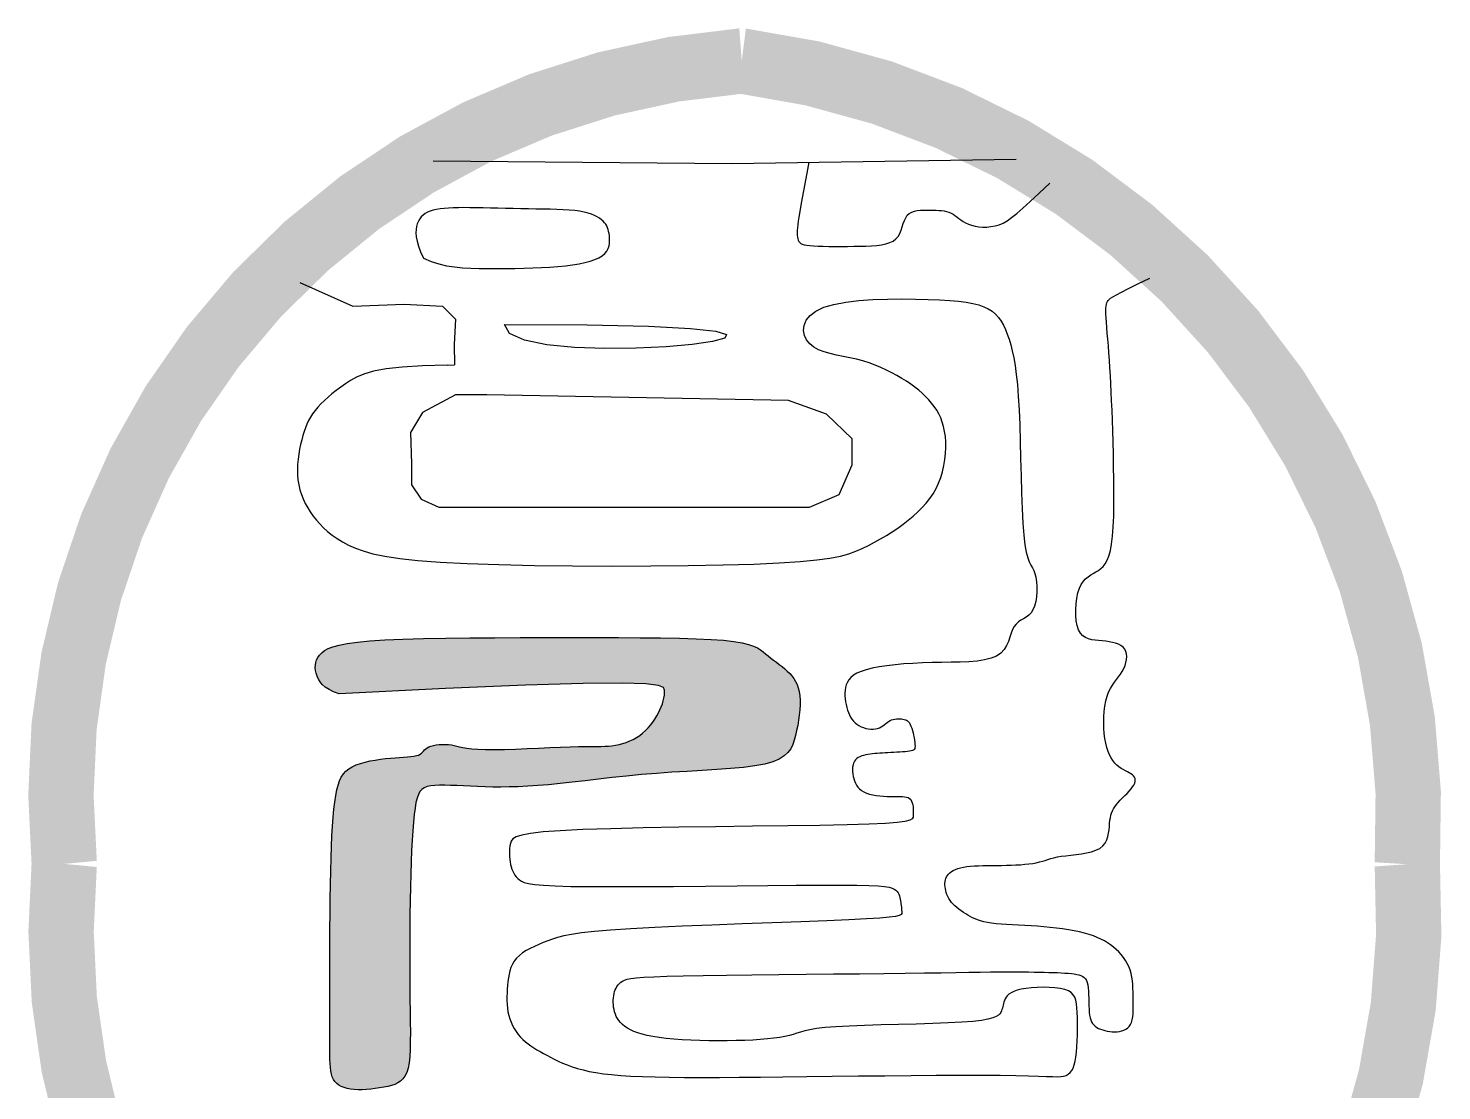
# Model space of a CAD drawing. Header units: millimetres. Extents: x 381 to 2337, y -50 to 586.
# Drawn here: x 1987.74 to 1994.23, y 2.46 to 7.34 of the extents above; entities that cross this region are included whole.
import ezdxf

# ---------------------------------------------------------------- set-up
doc = ezdxf.new("R2010")
doc.units = ezdxf.units.MM
doc.header["$LTSCALE"] = 10
doc.layers.add('도장', color=7, linetype='Continuous')

# ---------------------------------------------------------------- blocks, each defined once
blk = doc.blocks.new('1')
at = {"layer": '도장'}
blk.add_hatch(color=256, dxfattribs=at).paths.add_polyline_path([(-1.219, -0.7568), (-1.2196, -0.6976), (-1.22, -0.6349), (-1.2202, -0.5696), (-1.2202, -0.5028), (-1.2199, -0.4355), (-1.2193, -0.3688), (-1.2184, -0.3035), (-1.2172, -0.2408), (-1.2157, -0.1814), (-1.2139, -0.1257), (-1.2117, -0.0739), (-1.2092, -0.0262), (-1.2063, 0.0174), (-1.2031, 0.0566), (-1.1996, 0.0913), (-1.1957, 0.1212), (-1.1915, 0.1464), (-1.184, 0.1777), (-1.1698, 0.2036), (-1.1483, 0.2182), (-1.1168, 0.2249), (-1.0834, 0.2263), (-1.0591, 0.2263), (-1.0326, 0.2256), (-1.0041, 0.2244), (-0.9738, 0.2229), (-0.942, 0.2213), (-0.9089, 0.2198), (-0.8747, 0.2186), (-0.8393, 0.2179), (-0.8022, 0.2177), (-0.7632, 0.2182), (-0.7221, 0.2194), (-0.6785, 0.2215), (-0.6321, 0.2246), (-0.5826, 0.2287), (-0.5299, 0.234), (-0.474, 0.2401), (-0.4153, 0.2469), (-0.354, 0.2541), (-0.2904, 0.2613), (-0.2246, 0.2683), (-0.157, 0.2749), (-0.0878, 0.2807), (-0.0174, 0.2856), (0.053, 0.2899), (0.1224, 0.294), (0.1894, 0.2982), (0.2527, 0.3029), (0.3112, 0.3084), (0.3637, 0.3153), (0.4088, 0.3237), (0.4457, 0.3341), (0.475, 0.3464), (0.4978, 0.3605), (0.5152, 0.3764), (0.5281, 0.3938), (0.5376, 0.4127), (0.5447, 0.433), (0.5504, 0.4545), (0.5556, 0.4772), (0.5603, 0.5007), (0.5643, 0.5246), (0.5676, 0.5486), (0.57, 0.5722), (0.5713, 0.5951), (0.5714, 0.617), (0.5701, 0.6373), (0.5673, 0.6559), (0.5632, 0.6728), (0.5576, 0.6883), (0.5508, 0.7025), (0.5429, 0.7156), (0.5338, 0.7278), (0.5237, 0.7392), (0.5127, 0.7502), (0.5009, 0.7608), (0.4885, 0.7711), (0.4756, 0.7811), (0.4625, 0.791), (0.4495, 0.8006), (0.4283, 0.8163), (0.4123, 0.829), (0.4011, 0.8384), (0.3892, 0.8477), (0.3751, 0.8566), (0.3574, 0.8651), (0.3346, 0.873), (0.3052, 0.8802), (0.2677, 0.8865), (0.2205, 0.8918), (0.1627, 0.8959), (0.0946, 0.899), (0.0172, 0.9012), (-0.0688, 0.9027), (-0.1624, 0.9036), (-0.2628, 0.9041), (-0.3691, 0.9043), (-0.4804, 0.9043), (-0.5958, 0.9043), (-0.7131, 0.9041), (-0.8302, 0.9037), (-0.9448, 0.903), (-1.0546, 0.9017), (-1.1576, 0.8998), (-1.2514, 0.8971), (-1.3338, 0.8936), (-1.4032, 0.889), (-1.4603, 0.8836), (-1.5066, 0.8772), (-1.5435, 0.87), (-1.5723, 0.8621), (-1.5944, 0.8535), (-1.6113, 0.8442), (-1.6242, 0.8344), (-1.6344, 0.8241), (-1.6422, 0.8133), (-1.6479, 0.8021), (-1.6515, 0.7904), (-1.6533, 0.7784), (-1.6534, 0.766), (-1.652, 0.7533), (-1.6493, 0.7403), (-1.6453, 0.7271), (-1.6396, 0.7139), (-1.6317, 0.7009), (-1.6213, 0.6883), (-1.6077, 0.6763), (-1.5906, 0.6651), (-1.5693, 0.655), (-1.5435, 0.6463), (-1.0564, 0.6699), (-0.689, 0.6851), (-0.4244, 0.693), (-0.2457, 0.6948), (-0.1359, 0.6915), (-0.0782, 0.6844), (-0.0514, 0.6729), (-0.0505, 0.6455), (-0.0545, 0.62), (-0.0627, 0.5934), (-0.0749, 0.5656), (-0.0908, 0.5368), (-0.1099, 0.5087), (-0.1322, 0.4824), (-0.1579, 0.4591), (-0.1864, 0.4405), (-0.218, 0.4259), (-0.2508, 0.4154), (-0.2838, 0.4088), (-0.3152, 0.4056), (-0.343, 0.4048), (-0.3632, 0.4046), (-0.3866, 0.4044), (-0.414, 0.4042), (-0.4461, 0.4036), (-0.484, 0.4026), (-0.528, 0.4009), (-0.5768, 0.3988), (-0.6287, 0.3965), (-0.6819, 0.3943), (-0.7347, 0.3922), (-0.7853, 0.3907), (-0.832, 0.3899), (-0.873, 0.39), (-0.9072, 0.3912), (-0.9467, 0.3943), (-0.9816, 0.4004), (-1.0044, 0.4061), (-1.0167, 0.4091), (-1.029, 0.4115), (-1.0423, 0.4131), (-1.0564, 0.4139), (-1.0707, 0.4139), (-1.085, 0.4131), (-1.0988, 0.4115), (-1.1117, 0.4093), (-1.1232, 0.4063), (-1.133, 0.4026), (-1.1407, 0.3982), (-1.1468, 0.3934), (-1.1512, 0.389), (-1.1666, 0.3712), (-1.1833, 0.3631), (-1.2063, 0.3587), (-1.235, 0.356), (-1.2668, 0.3538), (-1.2871, 0.3524), (-1.3087, 0.3506), (-1.3314, 0.3483), (-1.3548, 0.3454), (-1.3784, 0.3419), (-1.4019, 0.3376), (-1.4247, 0.3325), (-1.4463, 0.3264), (-1.4664, 0.3193), (-1.4844, 0.3112), (-1.5, 0.3018), (-1.5133, 0.291), (-1.5246, 0.2783), (-1.5341, 0.2637), (-1.5421, 0.2467), (-1.5489, 0.227), (-1.5547, 0.2044), (-1.5597, 0.1786), (-1.5641, 0.1492), (-1.5681, 0.1162), (-1.5716, 0.0794), (-1.5747, 0.0386), (-1.5773, -0.0064), (-1.5796, -0.0555), (-1.5814, -0.1091), (-1.583, -0.1673), (-1.5841, -0.2299), (-1.585, -0.2959), (-1.5857, -0.3639), (-1.5861, -0.4327), (-1.5864, -0.5009), (-1.5865, -0.5672), (-1.5865, -0.6302), (-1.5866, -0.6887), (-1.5866, -0.7417), (-1.5866, -0.7892), (-1.5866, -0.8318), (-1.5866, -0.8699), (-1.5866, -0.9042), (-1.5866, -0.9349), (-1.5866, -0.9627), (-1.5866, -0.988), (-1.5865, -1.0112), (-1.5863, -1.0325), (-1.5857, -1.0519), (-1.5845, -1.0695), (-1.5826, -1.0855), (-1.5797, -1.0999), (-1.5757, -1.1127), (-1.5704, -1.1242), (-1.5636, -1.1343), (-1.5553, -1.1431), (-1.5456, -1.1506), (-1.5343, -1.1569), (-1.5217, -1.162), (-1.5076, -1.166), (-1.4922, -1.1689), (-1.4754, -1.1708), (-1.4573, -1.1716), (-1.4382, -1.1716), (-1.4184, -1.1706), (-1.3983, -1.169), (-1.3782, -1.1666), (-1.3584, -1.1637), (-1.3393, -1.1603), (-1.3212, -1.1564), (-1.3044, -1.1522), (-1.289, -1.1471), (-1.275, -1.1407), (-1.2625, -1.1325), (-1.2515, -1.122), (-1.2421, -1.1088), (-1.2342, -1.0924), (-1.228, -1.0722), (-1.2234, -1.0479), (-1.2203, -1.0194), (-1.2184, -0.9866), (-1.2175, -0.9495), (-1.2173, -0.908), (-1.2177, -0.8621), (-1.2183, -0.8117)])
at = {"layer": '도장', "const_width": 0.3}
blk.add_lwpolyline([(0.3035, 3.5517, 0.420043), (-2.8057, -0.135, 0.42453), (0.2793, -3.7328, 0.408928), (3.3581, -0.1364, 0.394317), (0.3035, 3.5517, -0.867023)], format="xyb", dxfattribs=at)
at = {"layer": '도장'}
for points in [[(-1.1129, 3.0934), (0.2578, 3.0811), (1.5631, 3.101)], [(0.6122, 3.0865), (0.6025, 3.0357), (0.5873, 2.9555), (0.5767, 2.8989), (0.5697, 2.8604), (0.5653, 2.8346), (0.5626, 2.816), (0.5606, 2.8), (0.5592, 2.7857), (0.5583, 2.773), (0.5581, 2.7617), (0.5584, 2.7517), (0.5593, 2.7429), (0.5609, 2.7353), (0.563, 2.7287), (0.5658, 2.723), (0.5696, 2.7182), (0.5747, 2.7142), (0.5816, 2.7108), (0.5905, 2.708), (0.6018, 2.7058), (0.6159, 2.704), (0.6332, 2.7026), (0.6538, 2.7015), (0.6774, 2.7008), (0.7032, 2.7002), (0.7308, 2.7), (0.7595, 2.6999), (0.7887, 2.7001), (0.8178, 2.7005), (0.8462, 2.701), (0.8733, 2.7017), (0.899, 2.7029), (0.923, 2.7048), (0.9451, 2.7076), (0.9651, 2.7117), (0.9829, 2.7174), (0.9983, 2.7249), (1.011, 2.7344), (1.021, 2.7462), (1.0288, 2.7598), (1.035, 2.7744), (1.0402, 2.7896), (1.045, 2.8046), (1.05, 2.819), (1.0559, 2.8319), (1.0632, 2.8429), (1.0724, 2.8515), (1.0834, 2.8577), (1.0958, 2.8621), (1.1093, 2.8648), (1.1236, 2.8663), (1.1382, 2.8669), (1.1531, 2.8669), (1.1677, 2.8666), (1.1818, 2.8663), (1.1953, 2.8659), (1.2083, 2.8653), (1.2207, 2.8643), (1.2325, 2.8628), (1.2436, 2.8606), (1.2541, 2.8576), (1.2639, 2.8535), (1.2731, 2.8484), (1.2819, 2.8424), (1.2907, 2.8357), (1.2996, 2.8287), (1.3091, 2.8216), (1.3195, 2.8146), (1.331, 2.808), (1.3439, 2.8021), (1.3585, 2.7971), (1.3746, 2.7931), (1.3918, 2.7904), (1.4098, 2.789), (1.4285, 2.7891), (1.4473, 2.7908), (1.4662, 2.7943), (1.4847, 2.7997), (1.5027, 2.8073), (1.5215, 2.8178), (1.5421, 2.8321), (1.5658, 2.851), (1.594, 2.8755), (1.6278, 2.9063), (1.6687, 2.9443), (1.7177, 2.9904)], [(-1.1575, 2.6454), (-1.1225, 2.6307), (-1.0871, 2.6195), (-1.0513, 2.6113), (-1.015, 2.6056), (-0.9779, 2.6019), (-0.9401, 2.5998), (-0.9014, 2.5988), (-0.8617, 2.5985), (-0.821, 2.5984), (-0.7796, 2.5986), (-0.7379, 2.5991), (-0.6963, 2.6), (-0.6553, 2.6012), (-0.6153, 2.6029), (-0.5766, 2.6051), (-0.5398, 2.6079), (-0.5051, 2.6112), (-0.4728, 2.6153), (-0.443, 2.62), (-0.4159, 2.6256), (-0.3915, 2.632), (-0.3701, 2.6393), (-0.3517, 2.6475), (-0.3366, 2.6568), (-0.3248, 2.6671), (-0.3159, 2.6782), (-0.3097, 2.6899), (-0.3056, 2.702), (-0.3034, 2.7141), (-0.3027, 2.7262), (-0.303, 2.7379), (-0.304, 2.749), (-0.3054, 2.7593), (-0.3072, 2.7688), (-0.3095, 2.7777), (-0.3125, 2.7861), (-0.3161, 2.794), (-0.3206, 2.8015), (-0.3261, 2.8087), (-0.3325, 2.8158), (-0.3402, 2.8228), (-0.3491, 2.8296), (-0.3596, 2.8362), (-0.3717, 2.8423), (-0.3857, 2.8481), (-0.4016, 2.8532), (-0.4198, 2.8577), (-0.4403, 2.8615), (-0.4632, 2.8645), (-0.4884, 2.8667), (-0.5158, 2.8684), (-0.5449, 2.8696), (-0.5757, 2.8704), (-0.6078, 2.871), (-0.6411, 2.8716), (-0.6753, 2.8721), (-0.7101, 2.8728), (-0.7453, 2.8736), (-0.7805, 2.8744), (-0.8153, 2.8753), (-0.8494, 2.8761), (-0.8824, 2.8768), (-0.9139, 2.8774), (-0.9437, 2.8778), (-0.9714, 2.878), (-0.9971, 2.8779), (-1.0208, 2.8774), (-1.0426, 2.8764), (-1.0626, 2.8749), (-1.0808, 2.8728), (-1.0975, 2.87), (-1.1126, 2.8664), (-1.1263, 2.862), (-1.1385, 2.8567), (-1.1494, 2.8505), (-1.159, 2.8434), (-1.1674, 2.8352), (-1.1745, 2.826), (-1.1804, 2.8158), (-1.1853, 2.8044), (-1.1889, 2.7919), (-1.1912, 2.7778), (-1.1918, 2.7621), (-1.1904, 2.7442), (-1.1865, 2.7239), (-1.18, 2.7009), (-1.1704, 2.6748), (-1.1575, 2.6454)], [(-1.0466, 2.1553), (-1.1618, 2.1523), (-1.2548, 2.1462), (-1.3286, 2.1375), (-1.3862, 2.1266), (-1.4306, 2.114), (-1.465, 2.1001), (-1.4922, 2.0852), (-1.5154, 2.0698), (-1.537, 2.0544), (-1.5575, 2.0389), (-1.5769, 2.0233), (-1.5951, 2.0078), (-1.6119, 1.9923), (-1.6275, 1.9769), (-1.6417, 1.9615), (-1.6544, 1.9462), (-1.6657, 1.931), (-1.6756, 1.9158), (-1.6844, 1.9002), (-1.6921, 1.8843), (-1.699, 1.8677), (-1.7051, 1.8502), (-1.7107, 1.8318), (-1.716, 1.8122), (-1.7209, 1.7912), (-1.7254, 1.7691), (-1.7293, 1.7462), (-1.7324, 1.7227), (-1.7345, 1.6988), (-1.7355, 1.6748), (-1.7351, 1.651), (-1.7332, 1.6277), (-1.7296, 1.6049), (-1.7243, 1.5829), (-1.7175, 1.5614), (-1.7092, 1.5406), (-1.6995, 1.5202), (-1.6885, 1.5004), (-1.6764, 1.4811), (-1.663, 1.4622), (-1.6486, 1.4438), (-1.633, 1.4257), (-1.6159, 1.4082), (-1.5971, 1.3911), (-1.5763, 1.3746), (-1.5535, 1.3587), (-1.5283, 1.3434), (-1.5006, 1.3288), (-1.4697, 1.3148), (-1.4335, 1.3017), (-1.3892, 1.2894), (-1.3343, 1.2781), (-1.2663, 1.2679), (-1.1824, 1.2588), (-1.0801, 1.251), (-0.9567, 1.2445), (-0.8112, 1.2395), (-0.6481, 1.2358), (-0.4735, 1.2335), (-0.2935, 1.2326), (-0.1142, 1.233), (0.0583, 1.2346), (0.218, 1.2374), (0.3587, 1.2414), (0.4759, 1.2466), (0.5712, 1.2529), (0.6476, 1.2604), (0.7084, 1.2689), (0.7565, 1.2785), (0.7952, 1.2891), (0.8275, 1.3008), (0.8564, 1.3134), (0.8847, 1.327), (0.9127, 1.3415), (0.9402, 1.3569), (0.9673, 1.373), (0.9936, 1.3897), (1.0192, 1.4071), (1.0438, 1.4249), (1.0675, 1.4432), (1.09, 1.4618), (1.1112, 1.4809), (1.1311, 1.5007), (1.1495, 1.5211), (1.1665, 1.5424), (1.1818, 1.5648), (1.1954, 1.5882), (1.2071, 1.6129), (1.217, 1.6389), (1.2251, 1.6659), (1.2314, 1.6935), (1.2359, 1.7214), (1.2388, 1.7491), (1.24, 1.7763), (1.2397, 1.8025), (1.2379, 1.8275), (1.2346, 1.8509), (1.23, 1.8728), (1.224, 1.8933), (1.2167, 1.9126), (1.2081, 1.9309), (1.1983, 1.9482), (1.1873, 1.9647), (1.1751, 1.9807), (1.1619, 1.9961), (1.1476, 2.0112), (1.1321, 2.0258), (1.1155, 2.0401), (1.0978, 2.0541), (1.079, 2.0678), (1.0591, 2.0812), (1.0379, 2.0944), (1.0157, 2.1075), (0.9923, 2.1202), (0.9678, 2.1325), (0.9423, 2.1442), (0.9157, 2.1552), (0.8881, 2.1653), (0.8595, 2.1744), (0.83, 2.1824), (0.7996, 2.1892), (0.769, 2.1954), (0.7387, 2.2015), (0.7095, 2.2082), (0.6818, 2.216), (0.6565, 2.2256), (0.6341, 2.2376), (0.6153, 2.2525), (0.6006, 2.2707), (0.591, 2.2916), (0.5871, 2.3142), (0.5897, 2.3376), (0.5996, 2.3608), (0.6175, 2.383), (0.6442, 2.4032), (0.6805, 2.4204), (0.7267, 2.434), (0.781, 2.4441), (0.8414, 2.4513), (0.9057, 2.4558), (0.9718, 2.4582), (1.0375, 2.4589), (1.1008, 2.4582), (1.1594, 2.4567), (1.2117, 2.4546), (1.2579, 2.4519), (1.2983, 2.4484), (1.3336, 2.4439), (1.3644, 2.4384), (1.3911, 2.4316), (1.4143, 2.4234), (1.4345, 2.4136), (1.4522, 2.4022), (1.4678, 2.389), (1.4815, 2.374), (1.4935, 2.3574), (1.5042, 2.339), (1.5137, 2.3189), (1.5223, 2.2971), (1.5303, 2.2736), (1.5379, 2.2483), (1.5451, 2.2203), (1.5518, 2.189), (1.558, 2.1533), (1.5636, 2.1124), (1.5686, 2.0655), (1.5728, 2.0117), (1.5764, 1.9502), (1.5792, 1.8805), (1.5815, 1.8049), (1.5835, 1.726), (1.5854, 1.6463), (1.5875, 1.5686), (1.5901, 1.4955), (1.5934, 1.4297), (1.5977, 1.3737), (1.603, 1.3295), (1.6093, 1.2957), (1.6162, 1.2704), (1.6233, 1.2515), (1.6305, 1.2368), (1.6373, 1.2245), (1.6436, 1.2123), (1.649, 1.1982), (1.6532, 1.1808), (1.656, 1.1604), (1.6575, 1.1381), (1.6575, 1.1148), (1.6558, 1.0915), (1.6525, 1.0692), (1.6473, 1.0488), (1.6401, 1.0313), (1.6311, 1.0175), (1.6205, 1.0067), (1.6089, 0.998), (1.5969, 0.9905), (1.5848, 0.9834), (1.5732, 0.9757), (1.5626, 0.9665), (1.5536, 0.955), (1.5463, 0.9406), (1.5401, 0.9237), (1.5341, 0.9053), (1.5272, 0.8862), (1.5186, 0.8672), (1.5072, 0.8491), (1.4922, 0.8329), (1.4725, 0.8192), (1.4476, 0.8089), (1.4178, 0.8015), (1.3838, 0.7965), (1.3464, 0.7934), (1.3063, 0.7916), (1.2642, 0.7908), (1.2207, 0.7902), (1.1767, 0.7894), (1.1327, 0.788), (1.0894, 0.7859), (1.0473, 0.783), (1.007, 0.7793), (0.9691, 0.7748), (0.934, 0.7696), (0.9023, 0.7635), (0.8746, 0.7567), (0.8514, 0.749), (0.8322, 0.7405), (0.8168, 0.7313), (0.8046, 0.7214), (0.7953, 0.7108), (0.7884, 0.6996), (0.7835, 0.6878), (0.7802, 0.6755), (0.7782, 0.6627), (0.7772, 0.6496), (0.7771, 0.6362), (0.778, 0.6228), (0.7798, 0.6095), (0.7822, 0.5964), (0.7854, 0.5837), (0.7891, 0.5715), (0.7933, 0.5599), (0.7981, 0.549), (0.8034, 0.5389), (0.8095, 0.5295), (0.8162, 0.5208), (0.8237, 0.5131), (0.832, 0.5061), (0.8411, 0.5), (0.8511, 0.4949), (0.8618, 0.4906), (0.8729, 0.4874), (0.8842, 0.4851), (0.8955, 0.4839), (0.9065, 0.4838), (0.917, 0.4847), (0.9267, 0.4868), (0.9355, 0.49), (0.9435, 0.4941), (0.9508, 0.4988), (0.9577, 0.5039), (0.9643, 0.5091), (0.9707, 0.5142), (0.9773, 0.5189), (0.9841, 0.523), (0.9912, 0.5262), (0.9986, 0.5285), (1.0062, 0.5301), (1.0139, 0.5311), (1.0215, 0.5314), (1.0289, 0.5313), (1.036, 0.5306), (1.0426, 0.5297), (1.0488, 0.5284), (1.0544, 0.5267), (1.0596, 0.5243), (1.0644, 0.5213), (1.0688, 0.5172), (1.0729, 0.5121), (1.0767, 0.5058), (1.0803, 0.498), (1.0837, 0.4888), (1.0869, 0.4783), (1.0898, 0.4671), (1.0924, 0.4556), (1.0946, 0.444), (1.0964, 0.4329), (1.0978, 0.4225), (1.0986, 0.4134), (1.0989, 0.4058), (1.0985, 0.3996), (1.0973, 0.3946), (1.095, 0.3908), (1.0917, 0.3878), (1.0871, 0.3855), (1.081, 0.3837), (1.0734, 0.3823), (1.0641, 0.3811), (1.0534, 0.38), (1.0415, 0.379), (1.0288, 0.3781), (1.0154, 0.3773), (1.0018, 0.3766), (0.988, 0.3759), (0.9745, 0.3752), (0.9614, 0.3746), (0.9488, 0.3739), (0.9367, 0.3731), (0.925, 0.3722), (0.9137, 0.3713), (0.9029, 0.3701), (0.8923, 0.3688), (0.8822, 0.3673), (0.8724, 0.3654), (0.863, 0.3633), (0.8541, 0.3606), (0.8459, 0.3574), (0.8384, 0.3534), (0.8316, 0.3487), (0.8258, 0.343), (0.8209, 0.3362), (0.8171, 0.3283), (0.8144, 0.3195), (0.8126, 0.3098), (0.8118, 0.2996), (0.812, 0.289), (0.813, 0.2781), (0.8148, 0.2671), (0.8174, 0.2564), (0.8208, 0.2459), (0.825, 0.2359), (0.8303, 0.2263), (0.8367, 0.2174), (0.8443, 0.2092), (0.8533, 0.2018), (0.8638, 0.1953), (0.876, 0.1898), (0.8898, 0.1853), (0.9049, 0.1818), (0.921, 0.1792), (0.9378, 0.1773), (0.9547, 0.176), (0.9715, 0.1752), (0.9876, 0.1748), (1.0029, 0.1747), (1.0169, 0.1748), (1.0296, 0.1748), (1.0409, 0.1744), (1.051, 0.1736), (1.0599, 0.172), (1.0675, 0.1694), (1.0739, 0.1656), (1.0791, 0.1604), (1.0832, 0.1536), (1.0862, 0.1454), (1.0884, 0.1363), (1.0898, 0.1264), (1.0906, 0.1163), (1.0909, 0.1062), (1.091, 0.0964), (1.0909, 0.0873), (1.0902, 0.0791), (1.0859, 0.0719), (1.0745, 0.0656), (1.0526, 0.0601), (1.0165, 0.0553), (0.9627, 0.0512), (0.8878, 0.0477), (0.7881, 0.0447), (0.662, 0.0421), (0.5145, 0.0398), (0.3528, 0.0376), (0.1837, 0.0354), (0.0143, 0.033), (-0.1484, 0.0301), (-0.2976, 0.0267), (-0.4262, 0.0225), (-0.529, 0.0175), (-0.6075, 0.0116), (-0.6652, 0.0049), (-0.7054, -0.0027), (-0.7314, -0.0111), (-0.7466, -0.0203), (-0.7544, -0.0303), (-0.7579, -0.041), (-0.7602, -0.0523), (-0.7617, -0.0643), (-0.7625, -0.0766), (-0.7627, -0.0891), (-0.7622, -0.1017), (-0.7611, -0.1141), (-0.7595, -0.1262), (-0.7573, -0.1378), (-0.7546, -0.1488), (-0.7514, -0.1591), (-0.7476, -0.1688), (-0.7431, -0.1779), (-0.7378, -0.1864), (-0.7318, -0.1943), (-0.7248, -0.2016), (-0.7169, -0.2084), (-0.7075, -0.2146), (-0.6944, -0.2202), (-0.675, -0.2252), (-0.6466, -0.2295), (-0.6065, -0.2331), (-0.5521, -0.2359), (-0.4807, -0.238), (-0.3897, -0.2391), (-0.2777, -0.2394), (-0.1489, -0.239), (-0.0089, -0.238), (0.1368, -0.2368), (0.2827, -0.2354), (0.4232, -0.234), (0.5528, -0.233), (0.6659, -0.2323), (0.7584, -0.2323), (0.8314, -0.233), (0.8875, -0.2343), (0.9293, -0.2362), (0.9592, -0.2388), (0.9797, -0.2421), (0.9936, -0.246), (1.0031, -0.2506), (1.0106, -0.2558), (1.0166, -0.2616), (1.0213, -0.2679), (1.0249, -0.2746), (1.0276, -0.2817), (1.0296, -0.289), (1.0311, -0.2964), (1.0323, -0.304), (1.0334, -0.3115), (1.0344, -0.319), (1.0353, -0.3263), (1.0361, -0.3334), (1.0368, -0.3402), (1.0374, -0.3467), (1.038, -0.3527), (1.0384, -0.3583), (1.0382, -0.3633), (1.0352, -0.3679), (1.0263, -0.3721), (1.0088, -0.376), (0.9798, -0.3799), (0.9366, -0.3836), (0.8761, -0.3875), (0.7957, -0.3915), (0.6938, -0.3958), (0.5744, -0.4004), (0.443, -0.4052), (0.3049, -0.4103), (0.1656, -0.4156), (0.0303, -0.4211), (-0.0954, -0.4268), (-0.2062, -0.4328), (-0.2981, -0.4389), (-0.3722, -0.4453), (-0.4311, -0.4518), (-0.4774, -0.4586), (-0.5135, -0.4656), (-0.5421, -0.4728), (-0.5657, -0.4804), (-0.5869, -0.4881), (-0.6076, -0.4962), (-0.6282, -0.5047), (-0.6482, -0.5136), (-0.6674, -0.523), (-0.6855, -0.533), (-0.7021, -0.5438), (-0.717, -0.5553), (-0.7298, -0.5677), (-0.7404, -0.581), (-0.7489, -0.5951), (-0.7556, -0.61), (-0.7607, -0.6255), (-0.7645, -0.6417), (-0.7674, -0.6583), (-0.7695, -0.6752), (-0.7711, -0.6925), (-0.7725, -0.7099), (-0.7736, -0.7275), (-0.7742, -0.745), (-0.7743, -0.7626), (-0.7736, -0.7799), (-0.7721, -0.7971), (-0.7697, -0.8139), (-0.7661, -0.8304), (-0.7613, -0.8464), (-0.7554, -0.8618), (-0.7485, -0.8767), (-0.7405, -0.891), (-0.7317, -0.9046), (-0.7221, -0.9176), (-0.7117, -0.9297), (-0.7006, -0.9411), (-0.689, -0.9516), (-0.6768, -0.9615), (-0.6641, -0.9707), (-0.6507, -0.9796), (-0.6367, -0.9882), (-0.6221, -0.9966), (-0.6068, -1.005), (-0.5909, -1.0136), (-0.5743, -1.0224), (-0.5569, -1.0313), (-0.5384, -1.0403), (-0.5188, -1.0492), (-0.4978, -1.0578), (-0.4752, -1.0661), (-0.4509, -1.0738), (-0.4247, -1.081), (-0.3964, -1.0874), (-0.3655, -1.0931), (-0.3314, -1.0981), (-0.2936, -1.1024), (-0.2515, -1.106), (-0.2047, -1.109), (-0.1525, -1.1114), (-0.0944, -1.1132), (-0.0301, -1.1144), (0.0408, -1.1152), (0.1181, -1.1154), (0.2019, -1.1153), (0.2922, -1.1147), (0.3891, -1.1139), (0.4926, -1.1128), (0.6027, -1.1115), (0.719, -1.1101), (0.8392, -1.1086), (0.9606, -1.1072), (1.0804, -1.1059), (1.1959, -1.105), (1.3044, -1.1044), (1.4032, -1.1042), (1.4894, -1.1047), (1.5611, -1.1058), (1.6193, -1.1074), (1.6658, -1.109), (1.7021, -1.1106), (1.7301, -1.1116), (1.7514, -1.112), (1.7677, -1.1113), (1.7809, -1.1093), (1.7922, -1.1058), (1.8022, -1.1005), (1.8108, -1.0932), (1.8182, -1.0838), (1.8244, -1.0721), (1.8296, -1.058), (1.8339, -1.0411), (1.8373, -1.0215), (1.84, -0.9989), (1.8419, -0.9741), (1.8433, -0.9476), (1.8441, -0.9203), (1.8443, -0.8929), (1.8442, -0.866), (1.8437, -0.8404), (1.8429, -0.8168), (1.8418, -0.7957), (1.84, -0.7773), (1.8369, -0.7612), (1.8322, -0.7475), (1.8251, -0.7358), (1.8154, -0.7261), (1.8024, -0.7182), (1.7857, -0.712), (1.765, -0.7073), (1.7411, -0.704), (1.7149, -0.7021), (1.6875, -0.7015), (1.6599, -0.7021), (1.6331, -0.7038), (1.608, -0.7066), (1.5857, -0.7104), (1.567, -0.7151), (1.5517, -0.7205), (1.5393, -0.7266), (1.5296, -0.7332), (1.5221, -0.7401), (1.5165, -0.7473), (1.5123, -0.7547), (1.5092, -0.762), (1.5067, -0.7692), (1.5048, -0.7762), (1.5032, -0.7831), (1.5016, -0.79), (1.4999, -0.7967), (1.4979, -0.8035), (1.4954, -0.8101), (1.4922, -0.8168), (1.4879, -0.8234), (1.4813, -0.8299), (1.4709, -0.8363), (1.4553, -0.8424), (1.4332, -0.848), (1.4031, -0.8533), (1.3636, -0.8579), (1.3132, -0.8619), (1.2514, -0.8652), (1.1804, -0.8679), (1.1033, -0.8702), (1.0233, -0.8724), (0.9434, -0.8745), (0.8666, -0.8769), (0.7962, -0.8796), (0.7352, -0.8829), (0.6857, -0.8868), (0.6468, -0.8914), (0.6164, -0.8965), (0.5925, -0.9018), (0.5731, -0.9073), (0.5563, -0.9128), (0.54, -0.9181), (0.5223, -0.9232), (0.5016, -0.9278), (0.4777, -0.9319), (0.4508, -0.9356), (0.421, -0.9388), (0.3887, -0.9415), (0.3539, -0.9437), (0.317, -0.9454), (0.278, -0.9465), (0.2373, -0.9472), (0.1954, -0.9473), (0.1531, -0.9468), (0.1108, -0.9458), (0.0694, -0.9442), (0.0294, -0.9421), (-0.0085, -0.9394), (-0.0437, -0.936), (-0.0756, -0.9321), (-0.1043, -0.9276), (-0.13, -0.9225), (-0.1529, -0.9169), (-0.1733, -0.9108), (-0.1913, -0.9041), (-0.2071, -0.8969), (-0.221, -0.8893), (-0.2332, -0.8812), (-0.2437, -0.8727), (-0.2528, -0.8638), (-0.2605, -0.8546), (-0.2669, -0.8449), (-0.2722, -0.835), (-0.2765, -0.8248), (-0.2799, -0.8144), (-0.2826, -0.8037), (-0.2845, -0.7929), (-0.2857, -0.782), (-0.2863, -0.7712), (-0.2862, -0.7606), (-0.2855, -0.7502), (-0.2842, -0.7402), (-0.2823, -0.7305), (-0.2799, -0.7214), (-0.277, -0.7129), (-0.2733, -0.7049), (-0.269, -0.6974), (-0.2639, -0.6905), (-0.2581, -0.6842), (-0.2513, -0.6785), (-0.2436, -0.6733), (-0.2346, -0.6688), (-0.2225, -0.6648), (-0.2051, -0.6613), (-0.1804, -0.6582), (-0.1462, -0.6555), (-0.1004, -0.6532), (-0.0409, -0.651), (0.0345, -0.6491), (0.1269, -0.6474), (0.2335, -0.6458), (0.3504, -0.6443), (0.4737, -0.6429), (0.5997, -0.6416), (0.7245, -0.6403), (0.8443, -0.6391), (0.9553, -0.6379), (1.0543, -0.6367), (1.1418, -0.6355), (1.2188, -0.6344), (1.2865, -0.6333), (1.346, -0.6324), (1.3985, -0.6316), (1.4449, -0.631), (1.4866, -0.6306), (1.5244, -0.6304), (1.5588, -0.6304), (1.5902, -0.6306), (1.6189, -0.6309), (1.6452, -0.6313), (1.6695, -0.6319), (1.692, -0.6324), (1.7131, -0.633), (1.7332, -0.6336), (1.7521, -0.6343), (1.7699, -0.6351), (1.7866, -0.636), (1.802, -0.6371), (1.8162, -0.6384), (1.8292, -0.6401), (1.8409, -0.6421), (1.8513, -0.6445), (1.8604, -0.6475), (1.8683, -0.6514), (1.8751, -0.6563), (1.8808, -0.6624), (1.8854, -0.6701), (1.889, -0.6795), (1.8918, -0.6908), (1.8937, -0.7041), (1.8949, -0.7191), (1.8956, -0.7353), (1.896, -0.7521), (1.8963, -0.7692), (1.8967, -0.7859), (1.8973, -0.8019), (1.8984, -0.8167), (1.9001, -0.8298), (1.9024, -0.8413), (1.9055, -0.8513), (1.9093, -0.8601), (1.9139, -0.8678), (1.9194, -0.8744), (1.9257, -0.8802), (1.933, -0.8854), (1.9412, -0.8899), (1.9503, -0.894), (1.96, -0.8974), (1.9704, -0.9003), (1.9811, -0.9026), (1.9922, -0.9042), (2.0034, -0.9052), (2.0147, -0.9055), (2.0258, -0.9052), (2.0367, -0.904), (2.0472, -0.9019), (2.0571, -0.8987), (2.0663, -0.8944), (2.0745, -0.8887), (2.0816, -0.8816), (2.0876, -0.873), (2.0921, -0.8627), (2.0955, -0.8508), (2.0978, -0.8377), (2.0992, -0.8234), (2.0999, -0.8081), (2.1002, -0.792), (2.1002, -0.7754), (2.1, -0.7583), (2.0998, -0.7409), (2.0995, -0.7235), (2.0988, -0.706), (2.0978, -0.6885), (2.0961, -0.6713), (2.0936, -0.6544), (2.0901, -0.6379), (2.0855, -0.6219), (2.0796, -0.6065), (2.0725, -0.5918), (2.0643, -0.5777), (2.0551, -0.5642), (2.0449, -0.5514), (2.0338, -0.5393), (2.022, -0.5278), (2.0095, -0.517), (1.9964, -0.5069), (1.9826, -0.4974), (1.9679, -0.4886), (1.9521, -0.4803), (1.9353, -0.4727), (1.9171, -0.4656), (1.8974, -0.459), (1.8762, -0.453), (1.8532, -0.4474), (1.8288, -0.4423), (1.803, -0.4377), (1.776, -0.4335), (1.7482, -0.4298), (1.7196, -0.4266), (1.6905, -0.4238), (1.6611, -0.4214), (1.6317, -0.4195), (1.6025, -0.4179), (1.5738, -0.4164), (1.546, -0.415), (1.5193, -0.4136), (1.4942, -0.4119), (1.4709, -0.4099), (1.4498, -0.4075), (1.431, -0.4045), (1.4143, -0.401), (1.3995, -0.3969), (1.3862, -0.3924), (1.3741, -0.3874), (1.3629, -0.3821), (1.3522, -0.3763), (1.3417, -0.3703), (1.3312, -0.3639), (1.3208, -0.3573), (1.3105, -0.3504), (1.3005, -0.3432), (1.291, -0.3357), (1.282, -0.3279), (1.2737, -0.3198), (1.2663, -0.3114), (1.2598, -0.3027), (1.2542, -0.2939), (1.2495, -0.2848), (1.2455, -0.2758), (1.2424, -0.2667), (1.2399, -0.2576), (1.2381, -0.2488), (1.2368, -0.2401), (1.2361, -0.2317), (1.236, -0.2236), (1.2366, -0.2159), (1.238, -0.2084), (1.2401, -0.2012), (1.2432, -0.1944), (1.2472, -0.1879), (1.2523, -0.1817), (1.2585, -0.1759), (1.2658, -0.1704), (1.2744, -0.1654), (1.2842, -0.1608), (1.2952, -0.1567), (1.3076, -0.1531), (1.3214, -0.1501), (1.3366, -0.1476), (1.3532, -0.1458), (1.371, -0.1445), (1.39, -0.1436), (1.41, -0.143), (1.4307, -0.1427), (1.452, -0.1425), (1.4737, -0.1423), (1.4958, -0.1419), (1.5179, -0.1415), (1.5398, -0.1407), (1.5614, -0.1397), (1.5824, -0.1385), (1.6025, -0.1368), (1.6216, -0.1348), (1.6393, -0.1324), (1.6555, -0.1295), (1.67, -0.1262), (1.6833, -0.1225), (1.696, -0.1186), (1.7086, -0.1146), (1.7217, -0.1106), (1.736, -0.1068), (1.752, -0.1032), (1.7702, -0.1001), (1.7911, -0.0974), (1.814, -0.0949), (1.838, -0.0922), (1.8624, -0.0889), (1.8863, -0.0848), (1.9089, -0.0794), (1.9293, -0.0724), (1.9467, -0.0635), (1.9605, -0.0523), (1.9709, -0.0393), (1.9785, -0.0249), (1.9837, -0.0096), (1.9872, 0.0062), (1.9894, 0.022), (1.9909, 0.0374), (1.992, 0.0519), (1.9934, 0.0651), (1.9952, 0.0771), (1.9976, 0.0882), (2.0006, 0.0986), (2.0045, 0.1085), (2.0094, 0.1181), (2.0154, 0.1277), (2.0227, 0.1374), (2.0313, 0.1474), (2.0409, 0.1577), (2.0512, 0.1682), (2.0617, 0.1787), (2.072, 0.189), (2.0816, 0.1992), (2.0903, 0.209), (2.0976, 0.2184), (2.1032, 0.2272), (2.107, 0.2355), (2.1092, 0.2432), (2.1097, 0.2504), (2.1086, 0.2571), (2.106, 0.2633), (2.102, 0.2689), (2.0966, 0.2741), (2.0899, 0.2788), (2.0821, 0.2833), (2.0734, 0.2878), (2.0641, 0.2926), (2.0543, 0.2978), (2.0443, 0.3037), (2.0344, 0.3106), (2.0247, 0.3187), (2.0154, 0.3281), (2.0067, 0.3391), (1.9987, 0.3516), (1.9913, 0.3657), (1.9846, 0.3816), (1.9788, 0.3993), (1.9739, 0.4188), (1.97, 0.4402), (1.9671, 0.4635), (1.9653, 0.4882), (1.9646, 0.5138), (1.9652, 0.5397), (1.9669, 0.5652), (1.97, 0.59), (1.9744, 0.6133), (1.9801, 0.6346), (1.9872, 0.6535), (1.9955, 0.6703), (2.0045, 0.6853), (2.0139, 0.699), (2.0235, 0.7118), (2.033, 0.7242), (2.0419, 0.7364), (2.05, 0.749), (2.057, 0.7622), (2.0627, 0.776), (2.067, 0.7898), (2.0696, 0.8036), (2.0706, 0.8169), (2.0695, 0.8295), (2.0665, 0.841), (2.0612, 0.8513), (2.0536, 0.86), (2.0439, 0.8672), (2.0324, 0.8732), (2.0194, 0.878), (2.0051, 0.8818), (1.9899, 0.8847), (1.9741, 0.887), (1.9578, 0.8887), (1.9415, 0.8902), (1.9254, 0.8918), (1.9097, 0.8943), (1.8949, 0.8981), (1.8812, 0.904), (1.8688, 0.9124), (1.8581, 0.924), (1.8494, 0.9394), (1.843, 0.9589), (1.8387, 0.9817), (1.8365, 1.0068), (1.8363, 1.0332), (1.838, 1.0598), (1.8415, 1.0856), (1.8467, 1.1096), (1.8535, 1.1308), (1.8618, 1.1483), (1.8714, 1.1625), (1.8819, 1.1741), (1.8933, 1.1835), (1.905, 1.1915), (1.917, 1.1987), (1.929, 1.2056), (1.9406, 1.2128), (1.9517, 1.221), (1.9621, 1.2309), (1.9718, 1.2433), (1.9806, 1.259), (1.9885, 1.2787), (1.9953, 1.3033), (2.001, 1.3334), (2.0054, 1.3699), (2.0086, 1.4132), (2.0106, 1.4623), (2.0116, 1.5158), (2.0118, 1.5724), (2.0113, 1.6307), (2.0103, 1.6893), (2.009, 1.7469), (2.0075, 1.8022), (2.0059, 1.854), (2.0044, 1.9025), (2.0028, 1.9479), (2.0011, 1.9907), (1.9994, 2.0312), (1.9975, 2.0698), (1.9955, 2.1068), (1.9933, 2.1426), (1.9909, 2.1775), (1.9884, 2.2112), (1.986, 2.2434), (1.9835, 2.2739), (1.9812, 2.3024), (1.9792, 2.3285), (1.9774, 2.352), (1.9761, 2.3725), (1.9752, 2.3899), (1.9748, 2.4045), (1.9749, 2.4166), (1.9757, 2.4265), (1.977, 2.4346), (1.979, 2.4414), (1.9817, 2.447), (1.9852, 2.452), (1.9896, 2.4567), (1.9964, 2.462), (2.0072, 2.4687), (2.0234, 2.4778), (2.0468, 2.49), (2.079, 2.5063), (2.1214, 2.5277), (2.1758, 2.5548)], [(-1.7239, 2.5347), (-1.4806, 2.4252), (-1.2456, 2.4349), (-1.0694, 2.4252), (-1.0106, 2.3664), (-1.0155, 2.249), (-1.0145, 2.1557)], [(-0.7854, 2.342), (-0.4062, 2.3408), (-0.1247, 2.3343), (0.0691, 2.3238), (0.1853, 2.3103), (0.2341, 2.295), (0.2255, 2.2792), (0.1696, 2.2638), (0.0765, 2.2502), (-0.0437, 2.2394), (-0.1807, 2.2327), (-0.3244, 2.2311), (-0.4646, 2.2359), (-0.591, 2.2483), (-0.6934, 2.2693), (-0.7616, 2.3001), (-0.7854, 2.342)], [(-1.0466, 2.1553), (-1.0145, 2.1557)], [(-0.8668, 2.0194), (-1.0098, 2.0194), (-1.161, 1.9376), (-1.2164, 1.8454), (-1.2127, 1.7015), (-1.2127, 1.6055), (-1.1684, 1.5391), (-1.0872, 1.5022), (0.6146, 1.5022), (0.7512, 1.5612), (0.8103, 1.6978), (0.8103, 1.8159), (0.6922, 1.9302), (0.5187, 1.993), (-0.8668, 2.0194)], [(-1.5435, 0.6463), (-1.5693, 0.655), (-1.5906, 0.6651), (-1.6077, 0.6763), (-1.6213, 0.6883), (-1.6317, 0.7009), (-1.6396, 0.7139), (-1.6453, 0.7271), (-1.6493, 0.7403), (-1.652, 0.7533), (-1.6534, 0.766), (-1.6533, 0.7784), (-1.6515, 0.7904), (-1.6479, 0.8021), (-1.6422, 0.8133), (-1.6344, 0.8241), (-1.6242, 0.8344), (-1.6113, 0.8442), (-1.5944, 0.8535), (-1.5723, 0.8621), (-1.5435, 0.87), (-1.5066, 0.8772), (-1.4603, 0.8836), (-1.4032, 0.889), (-1.3338, 0.8936), (-1.2514, 0.8971), (-1.1576, 0.8998), (-1.0546, 0.9017), (-0.9448, 0.903), (-0.8302, 0.9037), (-0.7131, 0.9041), (-0.5958, 0.9043), (-0.4804, 0.9043), (-0.3691, 0.9043), (-0.2628, 0.9041), (-0.1624, 0.9036), (-0.0688, 0.9027), (0.0172, 0.9012), (0.0946, 0.899), (0.1627, 0.8959), (0.2205, 0.8918), (0.2677, 0.8865), (0.3052, 0.8802), (0.3346, 0.873), (0.3574, 0.8651), (0.3751, 0.8566), (0.3892, 0.8477), (0.4011, 0.8384), (0.4123, 0.829), (0.4242, 0.8196), (0.4366, 0.8102), (0.4495, 0.8006), (0.4625, 0.791), (0.4756, 0.7811), (0.4885, 0.7711), (0.5009, 0.7608), (0.5127, 0.7502), (0.5237, 0.7392), (0.5338, 0.7278), (0.5429, 0.7156), (0.5508, 0.7025), (0.5576, 0.6883), (0.5632, 0.6728), (0.5673, 0.6559), (0.5701, 0.6373), (0.5714, 0.617), (0.5713, 0.5951), (0.57, 0.5722), (0.5676, 0.5486), (0.5643, 0.5246), (0.5603, 0.5007), (0.5556, 0.4772), (0.5504, 0.4545), (0.5447, 0.433), (0.5376, 0.4127), (0.5281, 0.3938), (0.5152, 0.3764), (0.4978, 0.3605), (0.475, 0.3464), (0.4457, 0.3341), (0.4088, 0.3237), (0.3637, 0.3153), (0.3112, 0.3084), (0.2527, 0.3029), (0.1894, 0.2982), (0.1224, 0.294), (0.053, 0.2899), (-0.0174, 0.2856), (-0.0878, 0.2807), (-0.157, 0.2749), (-0.2246, 0.2683), (-0.2904, 0.2613), (-0.354, 0.2541), (-0.4153, 0.2469), (-0.474, 0.2401), (-0.5299, 0.234), (-0.5826, 0.2287), (-0.6321, 0.2246), (-0.6785, 0.2215), (-0.7221, 0.2194), (-0.7632, 0.2182), (-0.8022, 0.2177), (-0.8393, 0.2179), (-0.8747, 0.2186), (-0.9089, 0.2198), (-0.942, 0.2213), (-0.9738, 0.2229), (-1.0041, 0.2244), (-1.0326, 0.2256), (-1.0591, 0.2263), (-1.0834, 0.2263), (-1.1051, 0.2254), (-1.124, 0.2234), (-1.14, 0.2199), (-1.1534, 0.2147), (-1.1644, 0.2073), (-1.1733, 0.1972), (-1.1806, 0.1839), (-1.1865, 0.1672), (-1.1915, 0.1464), (-1.1957, 0.1212), (-1.1996, 0.0913), (-1.2031, 0.0566), (-1.2063, 0.0174), (-1.2092, -0.0262), (-1.2117, -0.0739), (-1.2139, -0.1257), (-1.2157, -0.1814), (-1.2172, -0.2408), (-1.2184, -0.3035), (-1.2193, -0.3688), (-1.2199, -0.4355), (-1.2202, -0.5028), (-1.2202, -0.5696), (-1.22, -0.6349), (-1.2196, -0.6976), (-1.219, -0.7568), (-1.2183, -0.8117), (-1.2177, -0.8621), (-1.2173, -0.908), (-1.2175, -0.9495), (-1.2184, -0.9866), (-1.2203, -1.0194), (-1.2234, -1.0479), (-1.228, -1.0722), (-1.2342, -1.0924), (-1.2421, -1.1088), (-1.2515, -1.122), (-1.2625, -1.1325), (-1.275, -1.1407), (-1.289, -1.1471), (-1.3044, -1.1522), (-1.3212, -1.1564), (-1.3393, -1.1603), (-1.3584, -1.1637), (-1.3782, -1.1666), (-1.3983, -1.169), (-1.4184, -1.1706), (-1.4382, -1.1716), (-1.4573, -1.1716), (-1.4754, -1.1708), (-1.4922, -1.1689), (-1.5076, -1.166), (-1.5217, -1.162), (-1.5343, -1.1569), (-1.5456, -1.1506), (-1.5553, -1.1431), (-1.5636, -1.1343), (-1.5704, -1.1242), (-1.5757, -1.1127), (-1.5797, -1.0999), (-1.5826, -1.0855), (-1.5845, -1.0695), (-1.5857, -1.0519), (-1.5863, -1.0325), (-1.5865, -1.0112), (-1.5866, -0.988), (-1.5866, -0.9627), (-1.5866, -0.9349), (-1.5866, -0.9042), (-1.5866, -0.8699), (-1.5866, -0.8318), (-1.5866, -0.7892), (-1.5866, -0.7417), (-1.5866, -0.6887), (-1.5865, -0.6302), (-1.5865, -0.5672), (-1.5864, -0.5009), (-1.5861, -0.4327), (-1.5857, -0.3639), (-1.585, -0.2959), (-1.5841, -0.2299), (-1.583, -0.1673), (-1.5814, -0.1091), (-1.5796, -0.0555), (-1.5773, -0.0064), (-1.5747, 0.0386), (-1.5716, 0.0794), (-1.5681, 0.1162), (-1.5641, 0.1492), (-1.5597, 0.1786), (-1.5547, 0.2044), (-1.5489, 0.227), (-1.5421, 0.2467), (-1.5341, 0.2637), (-1.5246, 0.2783), (-1.5133, 0.291), (-1.5, 0.3018), (-1.4844, 0.3112), (-1.4664, 0.3193), (-1.4463, 0.3264), (-1.4247, 0.3325), (-1.4019, 0.3376), (-1.3784, 0.3419), (-1.3548, 0.3454), (-1.3314, 0.3483), (-1.3087, 0.3506), (-1.2871, 0.3524), (-1.2668, 0.3538), (-1.248, 0.3551), (-1.2307, 0.3564), (-1.2151, 0.3579), (-1.2013, 0.3597), (-1.1894, 0.362), (-1.1796, 0.3649), (-1.1719, 0.3687), (-1.1658, 0.3731), (-1.1608, 0.3779), (-1.1563, 0.3831), (-1.1518, 0.3883), (-1.1468, 0.3934), (-1.1407, 0.3982), (-1.133, 0.4026), (-1.1232, 0.4063), (-1.1117, 0.4093), (-1.0988, 0.4115), (-1.085, 0.4131), (-1.0707, 0.4139), (-1.0564, 0.4139), (-1.0423, 0.4131), (-1.029, 0.4115), (-1.0167, 0.4091), (-1.0044, 0.4061), (-0.9912, 0.4028), (-0.9759, 0.3994), (-0.9575, 0.3962), (-0.935, 0.3934), (-0.9072, 0.3912), (-0.873, 0.39), (-0.832, 0.3899), (-0.7853, 0.3907), (-0.7347, 0.3922), (-0.6819, 0.3943), (-0.6287, 0.3965), (-0.5768, 0.3988), (-0.528, 0.4009), (-0.484, 0.4026), (-0.4461, 0.4036), (-0.414, 0.4042), (-0.3866, 0.4044), (-0.3632, 0.4046), (-0.343, 0.4048), (-0.3249, 0.4053), (-0.3083, 0.4063), (-0.2922, 0.4079), (-0.2759, 0.4104), (-0.2595, 0.4137), (-0.2429, 0.418), (-0.2265, 0.4232), (-0.2104, 0.4294), (-0.1946, 0.4367), (-0.1794, 0.445), (-0.1649, 0.4545), (-0.1512, 0.4652), (-0.1384, 0.4768), (-0.1263, 0.4893), (-0.1152, 0.5025), (-0.1048, 0.5161), (-0.0953, 0.5301), (-0.0867, 0.5443), (-0.0789, 0.5585), (-0.0719, 0.5725), (-0.0658, 0.5863), (-0.0607, 0.5999), (-0.0566, 0.6132), (-0.0535, 0.6263), (-0.0515, 0.639), (-0.0507, 0.6513), (-0.0511, 0.6633), (-0.0555, 0.6746), (-0.0782, 0.6844), (-0.1359, 0.6915), (-0.2457, 0.6948), (-0.4244, 0.693), (-0.689, 0.6851), (-1.0564, 0.6699), (-1.5435, 0.6463)]]:
    blk.add_lwpolyline(points, dxfattribs=at)

msp = doc.modelspace()

# ---------------------------------------------------------------- block references
at = {"linetype": 'Continuous'}
msp.add_blockref('1', (1990.7124, 3.6393), dxfattribs=at)

doc.saveas('drawing.dxf')
